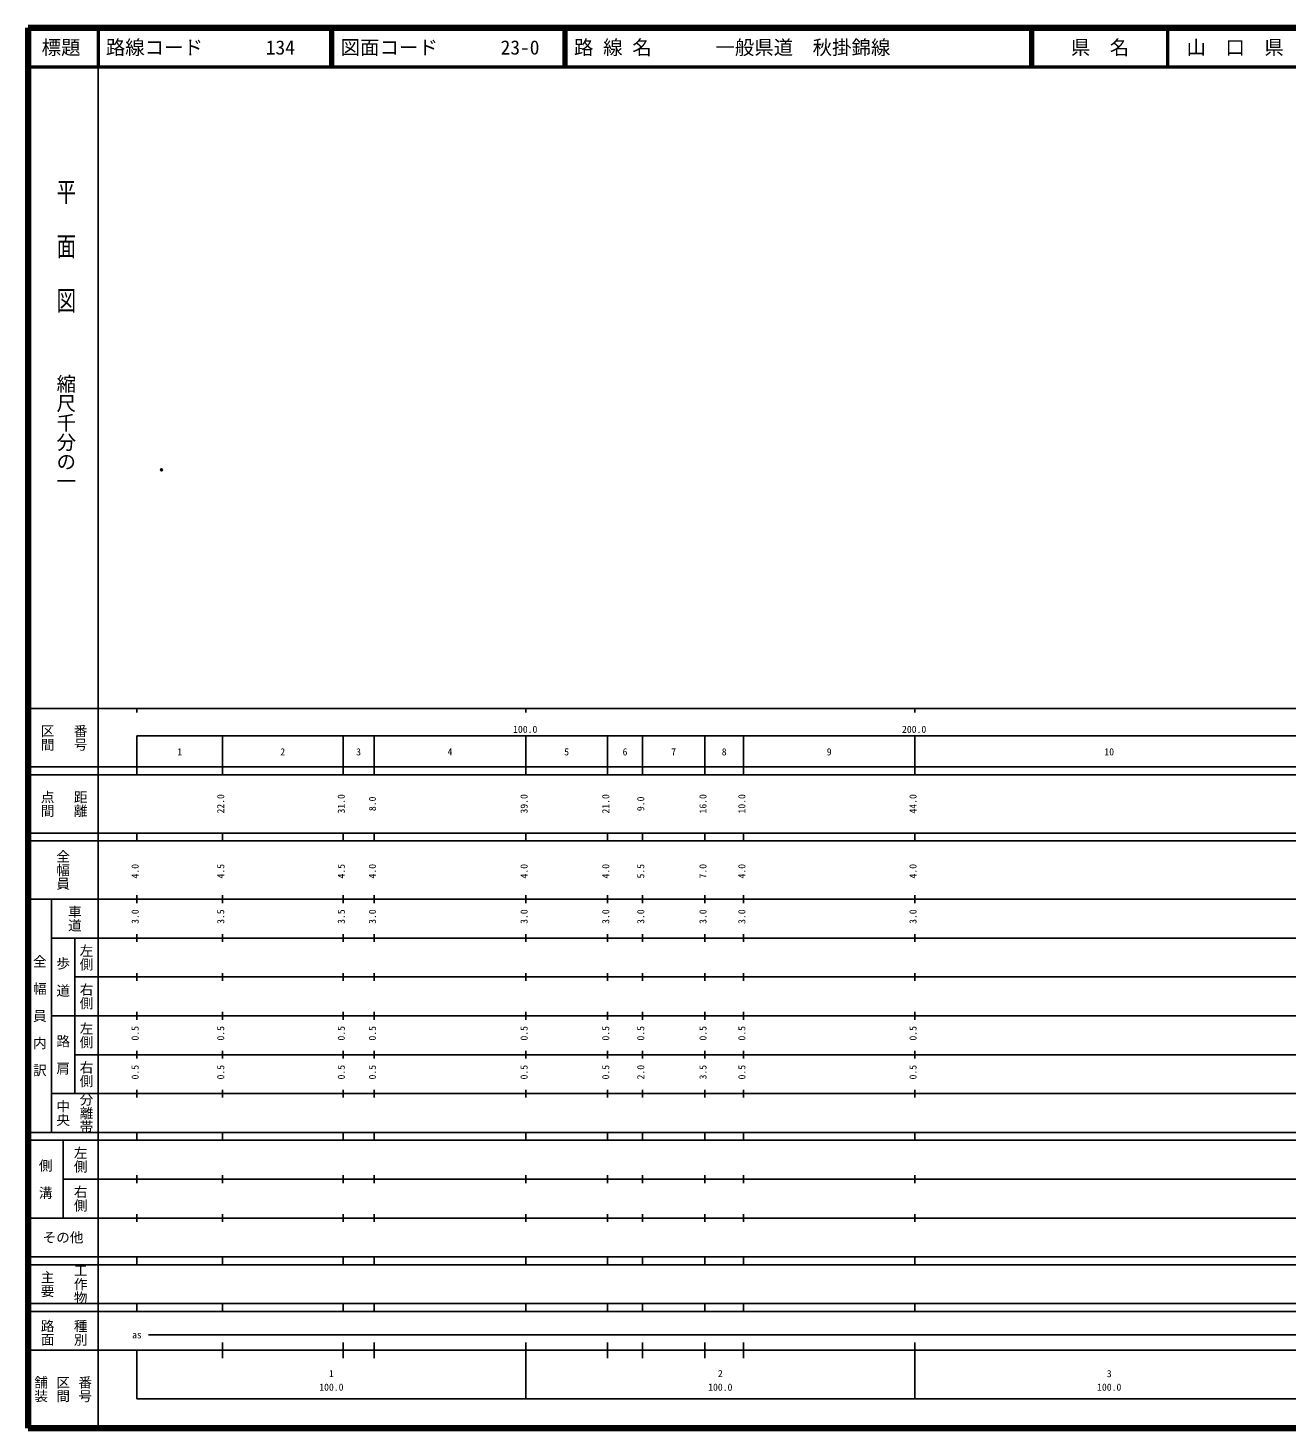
# Model space of a CAD drawing. Units: millimetres on the paper. Extents: x 40 to 680, y 20 to 380.
# Drawn here: x 40 to 363.7, y 20 to 380 of the extents above; entities that cross this region are included whole.
import ezdxf
from ezdxf.enums import TextEntityAlignment as Align

# ---------------------------------------------------------------- set-up
doc = ezdxf.new("R2010")
doc.units = ezdxf.units.MM
doc.header["$PDMODE"] = 32
doc.header["$PDSIZE"] = 0.5
doc.layers.add('M-OTRS', color=6, linetype='Continuous')
doc.layers.add('M-TTL-TXT', color=7, linetype='Continuous')
for name, color, linetype, lineweight in [('M-TTL', 2, 'Continuous', 140), ('M-TTL-BAND', 7, 'Continuous', 25), ('M-TTL-LINE', 7, 'Continuous', 50)]:
    doc.layers.add(name, color=color, linetype=linetype, lineweight=lineweight)
doc.styles.add('@ＭＳ ゴシック', font='')
doc.styles.add('ＭＳ ゴシック', font='')
doc.styles.get('@ＭＳ ゴシック').set_extended_font_data('@MS Gothic')
doc.styles.get('ＭＳ ゴシック').set_extended_font_data('MS Gothic')

msp = doc.modelspace()

# ---------------------------------------------------------------- linework, layer by layer
at = {"layer": 'M-OTRS'}
msp.add_point((74.336, 266.4), dxfattribs=at)
at = {"layer": 'M-TTL'}
for p, q in [((40, 380), (40, 20)), ((680, 380), (40, 380)), ((40, 20), (680, 20))]:
    msp.add_line(p, q, dxfattribs=at)
at = {"layer": 'M-TTL-BAND'}
for p, q in [((58, 370), (58, 20)), ((40, 205), (579, 205)), ((68, 205), (68, 204)), ((168, 205), (168, 204)), ((268, 205), (268, 204)), ((68, 198), (579, 198)), ((68, 198), (68, 188)), ((90, 188), (90, 198)), ((121, 188), (121, 198)), ((129, 188), (129, 198)), ((168, 188), (168, 198)), ((189, 188), (189, 198)), ((198, 188), (198, 198)), ((214, 188), (214, 198)), ((224, 188), (224, 198)), ((268, 188), (268, 198)), ((40, 190), (579, 190)), ((40, 188), (579, 188)), ((40, 173), (579, 173)), ((68, 171), (68, 173)), ((90, 171), (90, 173)), ((121, 171), (121, 173)), ((129, 171), (129, 173)), ((168, 171), (168, 173)), ((189, 171), (189, 173)), ((198, 171), (198, 173)), ((214, 171), (214, 173)), ((224, 171), (224, 173)), ((268, 171), (268, 173)), ((40, 171), (579, 171)), ((40, 156), (579, 156)), ((46, 96), (46, 156)), ((68, 155), (68, 157)), ((90, 155), (90, 157)), ((121, 155), (121, 157)), ((129, 155), (129, 157)), ((168, 155), (168, 157)), ((189, 155), (189, 157)), ((198, 155), (198, 157)), ((214, 155), (214, 157)), ((224, 155), (224, 157)), ((268, 155), (268, 157)), ((46, 146), (579, 146)), ((52, 146), (52, 106)), ((68, 145), (68, 147)), ((90, 145), (90, 147)), ((121, 145), (121, 147)), ((129, 145), (129, 147)), ((168, 145), (168, 147)), ((189, 145), (189, 147)), ((198, 145), (198, 147)), ((214, 145), (214, 147)), ((224, 145), (224, 147)), ((268, 145), (268, 147)), ((68, 135), (68, 137)), ((90, 135), (90, 137)), ((121, 135), (121, 137)), ((129, 135), (129, 137)), ((168, 135), (168, 137)), ((189, 135), (189, 137)), ((198, 135), (198, 137)), ((214, 135), (214, 137)), ((224, 135), (224, 137)), ((268, 135), (268, 137)), ((52, 136), (579, 136)), ((46, 126), (579, 126)), ((68, 125), (68, 127)), ((90, 125), (90, 127)), ((121, 125), (121, 127)), ((129, 125), (129, 127)), ((168, 125), (168, 127)), ((189, 125), (189, 127)), ((198, 125), (198, 127)), ((214, 125), (214, 127)), ((224, 125), (224, 127)), ((268, 125), (268, 127)), ((52, 116), (579, 116)), ((68, 115), (68, 117)), ((90, 115), (90, 117)), ((121, 115), (121, 117)), ((129, 115), (129, 117)), ((168, 115), (168, 117)), ((189, 115), (189, 117)), ((198, 115), (198, 117)), ((214, 115), (214, 117)), ((224, 115), (224, 117)), ((268, 115), (268, 117)), ((46, 106), (579, 106)), ((68, 105), (68, 107)), ((90, 105), (90, 107)), ((121, 105), (121, 107)), ((129, 105), (129, 107)), ((168, 105), (168, 107)), ((189, 105), (189, 107)), ((198, 105), (198, 107)), ((214, 105), (214, 107)), ((224, 105), (224, 107)), ((268, 105), (268, 107)), ((40, 96), (579, 96)), ((40, 94), (579, 94)), ((49, 94), (49, 74)), ((68, 94), (68, 96)), ((90, 94), (90, 96)), ((121, 94), (121, 96)), ((129, 94), (129, 96)), ((168, 94), (168, 96)), ((189, 94), (189, 96)), ((198, 94), (198, 96)), ((214, 94), (214, 96)), ((224, 94), (224, 96)), ((268, 94), (268, 96)), ((49, 84), (579, 84)), ((68, 83), (68, 85)), ((90, 83), (90, 85)), ((121, 83), (121, 85)), ((129, 83), (129, 85)), ((168, 83), (168, 85)), ((189, 83), (189, 85)), ((198, 83), (198, 85)), ((214, 83), (214, 85)), ((224, 83), (224, 85)), ((268, 83), (268, 85)), ((40, 74), (579, 74)), ((68, 73), (68, 75)), ((90, 73), (90, 75)), ((121, 73), (121, 75)), ((129, 73), (129, 75)), ((168, 73), (168, 75)), ((189, 73), (189, 75)), ((198, 73), (198, 75)), ((214, 73), (214, 75)), ((224, 73), (224, 75)), ((268, 73), (268, 75)), ((40, 64), (579, 64)), ((40, 62), (579, 62)), ((68, 62), (68, 64)), ((90, 62), (90, 64)), ((121, 62), (121, 64)), ((129, 62), (129, 64)), ((168, 62), (168, 64)), ((189, 62), (189, 64)), ((198, 62), (198, 64)), ((214, 62), (214, 64)), ((224, 62), (224, 64)), ((268, 62), (268, 64)), ((40, 52), (579, 52)), ((68, 50), (68, 52)), ((90, 50), (90, 52)), ((121, 50), (121, 52)), ((129, 50), (129, 52)), ((168, 50), (168, 52)), ((189, 50), (189, 52)), ((198, 50), (198, 52)), ((214, 50), (214, 52)), ((224, 50), (224, 52)), ((268, 50), (268, 52)), ((40, 50), (579, 50)), ((71, 44), (415.5, 44)), ((40, 40), (579, 40)), ((68, 40), (68, 27.5)), ((90, 38), (90, 42)), ((121, 38), (121, 42)), ((129, 38), (129, 42)), ((168, 27.5), (168, 42)), ((189, 38), (189, 42)), ((198, 38), (198, 42)), ((214, 38), (214, 42)), ((224, 38), (224, 42)), ((268, 27.5), (268, 42)), ((68, 27.5), (579, 27.5))]:
    msp.add_line(p, q, dxfattribs=at)
at = {"layer": 'M-TTL-LINE'}
for p, q in [((58, 380), (58, 370)), ((117.75, 380), (117.75, 370)), ((118.25, 380), (118.25, 370)), ((177.75, 380), (177.75, 370)), ((178.25, 380), (178.25, 370)), ((297.75, 380), (297.75, 370)), ((298.25, 380), (298.25, 370)), ((333, 380), (333, 370)), ((40, 370), (680, 370))]:
    msp.add_line(p, q, dxfattribs=at)

# ---------------------------------------------------------------- texts
at = {"layer": 'M-TTL-BAND', "style": '@ＭＳ ゴシック', "width": 1.4}
msp.add_text('平  面  図', height=3.666, rotation=270, dxfattribs=at).set_placement((49.777, 306.475), align=Align.MIDDLE_RIGHT)
at = {"layer": 'M-TTL-BAND', "style": '@ＭＳ ゴシック'}
msp.add_text('縮尺千分の一', height=3.666, rotation=270, dxfattribs=at).set_placement((49.777, 261.03), align=Align.MIDDLE_RIGHT)
for s, p in [('区間', (45, 197.5)), ('番号', (53.5, 197.5)), ('点間', (45, 180.5)), ('距離', (53.5, 180.5)), ('全幅員', (49, 163.5)), ('車道', (52, 151)), ('左側', (55, 141)), ('全\u3000幅\u3000員\u3000内\u3000訳', (43, 126)), ('歩\u3000道', (49, 136)), ('右側', (55, 131)), ('左側', (55, 121)), ('路\u3000肩', (49, 116)), ('右側', (55, 111)), ('分離帯', (55, 101)), ('中央', (49, 101)), ('左側', (53.5, 89)), ('側\u3000溝', (44.5, 84)), ('右側', (53.5, 79)), ('工作物', (53.5, 57)), ('主要', (45, 57)), ('路面', (45, 44.5)), ('種別', (53.5, 44.5)), ('舗装', (43.333, 30)), ('区間', (49, 30)), ('番号', (54.667, 30))]:
    msp.add_text(s, height=2.566, rotation=270, dxfattribs=at).set_placement(p, align=Align.MIDDLE_CENTER)
at = {"layer": 'M-TTL-BAND', "style": 'ＭＳ ゴシック'}
for s, p in [('100.0', (167.844, 198.195)), ('200.0', (267.844, 198.195)), ('1', (79, 192.405)), ('2', (105.5, 192.405)), ('3', (125, 192.405)), ('4', (148.5, 192.405)), ('5', (178.5, 192.405)), ('6', (193.5, 192.405)), ('7', (206, 192.405)), ('8', (219, 192.405)), ('9', (246, 192.405)), ('10', (318, 192.405)), ('as', (68, 42.5)), ('1', (118, 32.523)), ('2', (218, 32.523)), ('3', (318, 32.523)), ('100.0', (118, 29.033)), ('100.0', (218, 29.033)), ('100.0', (318, 29.033))]:
    msp.add_text(s, height=1.833, dxfattribs=at).set_placement(p, align=Align.BOTTOM_CENTER)
for s, p in [('22.0', (91, 180.5)), ('31.0', (122, 180.5)), ('8.0', (130, 180.5)), ('39.0', (169, 180.5)), ('21.0', (190, 180.5)), ('9.0', (199, 180.5)), ('16.0', (215, 180.5)), ('10.0', (225, 180.5)), ('44.0', (269, 180.5)), ('4.0', (69, 163.174)), ('4.5', (91, 163.174)), ('4.5', (122, 163.174)), ('4.0', (130, 163.174)), ('4.0', (169, 163.174)), ('4.0', (190, 163.174)), ('5.5', (199, 163.174)), ('7.0', (215, 163.174)), ('4.0', (225, 163.174)), ('4.0', (269, 163.174)), ('3.0', (69, 151.5)), ('3.5', (91, 151.5)), ('3.5', (122, 151.5)), ('3.0', (130, 151.5)), ('3.0', (169, 151.5)), ('3.0', (190, 151.5)), ('3.0', (199, 151.5)), ('3.0', (215, 151.5)), ('3.0', (225, 151.5)), ('3.0', (269, 151.5)), ('0.5', (69, 121.5)), ('0.5', (91, 121.5)), ('0.5', (122, 121.5)), ('0.5', (130, 121.5)), ('0.5', (169, 121.5)), ('0.5', (190, 121.5)), ('0.5', (199, 121.5)), ('0.5', (215, 121.5)), ('0.5', (225, 121.5)), ('0.5', (269, 121.5)), ('0.5', (69, 111.5)), ('0.5', (91, 111.5)), ('0.5', (122, 111.5)), ('0.5', (130, 111.5)), ('0.5', (169, 111.5)), ('0.5', (190, 111.5)), ('2.0', (199, 111.5)), ('3.5', (215, 111.5)), ('0.5', (225, 111.5)), ('0.5', (269, 111.5))]:
    msp.add_text(s, height=1.833, rotation=90, dxfattribs=at).set_placement(p, align=Align.BOTTOM_CENTER)
msp.add_text('その他', height=2.566, dxfattribs=at).set_placement((49, 69), align=Align.MIDDLE_CENTER)
at = {"layer": 'M-TTL-TXT', "style": 'ＭＳ ゴシック'}
for s, p in [('標題', (48.5, 375)), ('県\u3000名', (315.625, 375)), ('山\u3000口\u3000県', (350.375, 375))]:
    msp.add_text(s, height=3.666, dxfattribs=at).set_placement(p, align=Align.MIDDLE_CENTER)
for s, p in [('路線コード', (60, 375)), ('134', (101.142, 375)), ('図面コード', (120.38, 375)), ('23-0', (161.521, 375)), ('路 線 名', (180.38, 375)), ('一般県道\u3000秋掛錦線', (216.734, 375))]:
    msp.add_text(s, height=3.666, dxfattribs=at).set_placement(p, align=Align.MIDDLE_LEFT)

doc.saveas('drawing.dxf')
